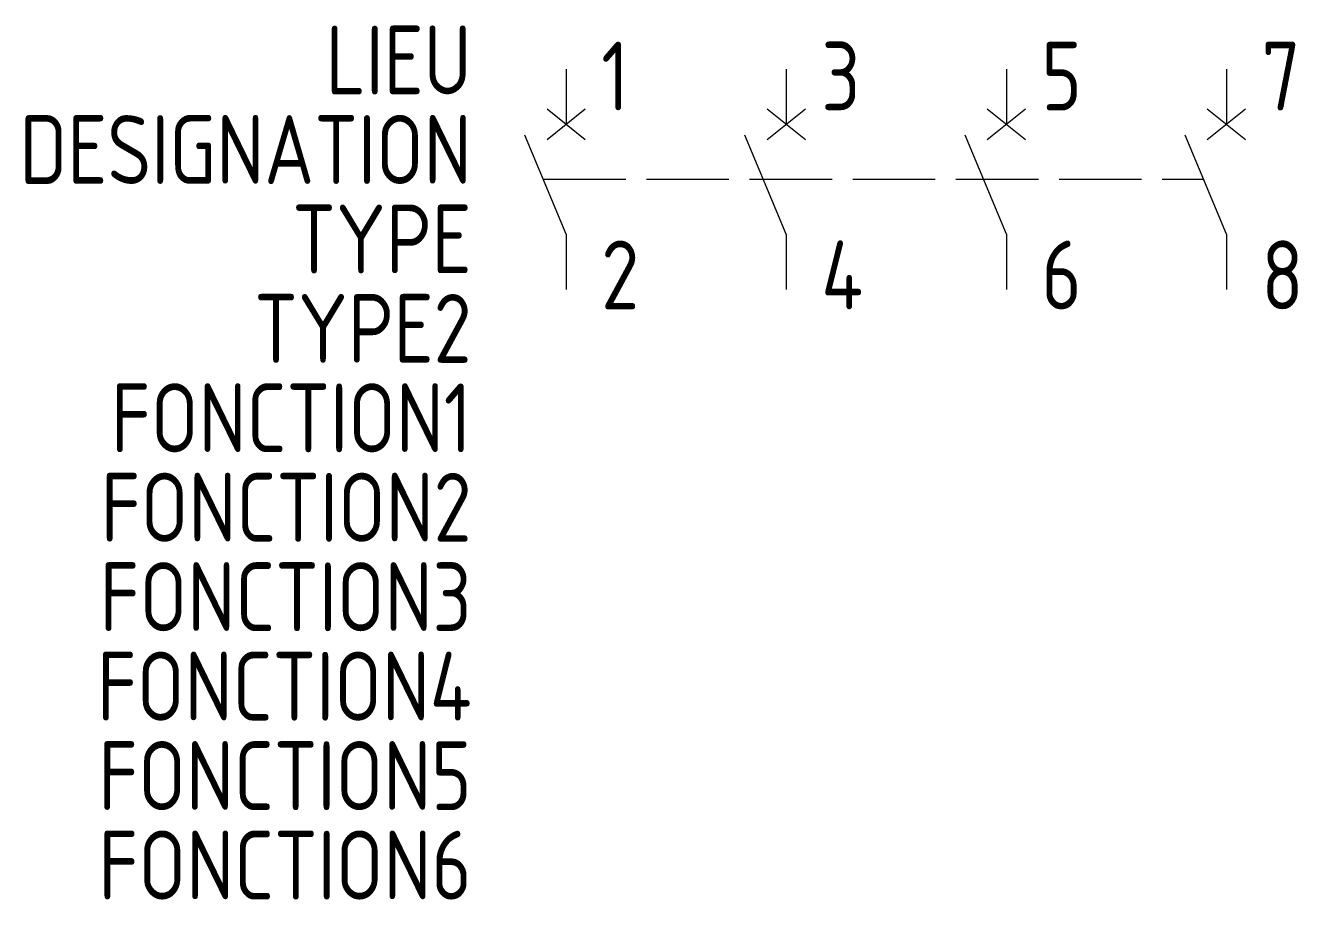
# Model space of a CAD drawing. Extents: x -1604.3 to -1558, y -909.8 to -878.
import ezdxf
from ezdxf.enums import TextEntityAlignment as Align

# ---------------------------------------------------------------- set-up
doc = ezdxf.new("R2010")
doc.units = 0
doc.linetypes.add('ACAD_ISO02W100', pattern=[15, 12, -3])
for name, color, linetype in [('SYMB_FIL', 3, 'CONTINUOUS'), ('SYMB_LIAISON', 1, 'ACAD_ISO02W100'), ('SYMB_TXT_CONTACT', 2, 'CONTINUOUS'), ('SYMB_TXT_NOM', 3, 'CONTINUOUS')]:
    doc.layers.add(name, color=color, linetype=linetype)
doc.styles.add('NET2_5', font='isocp.shx', dxfattribs={"width": 0.9, "height": 2.5})

msp = doc.modelspace()

# ---------------------------------------------------------------- linework, layer by layer
at = {"layer": 'SYMB_FIL'}
for p, q in [((-1584.634, -879.593), (-1584.634, -881.593)), ((-1576.634, -879.593), (-1576.634, -881.593)), ((-1568.634, -879.593), (-1568.634, -881.593)), ((-1560.634, -879.593), (-1560.634, -881.593)), ((-1585.329, -881.037), (-1583.939, -882.149)), ((-1585.329, -882.149), (-1583.939, -881.037)), ((-1577.329, -881.037), (-1575.939, -882.149)), ((-1577.329, -882.149), (-1575.939, -881.037)), ((-1569.329, -881.037), (-1567.939, -882.149)), ((-1569.329, -882.149), (-1567.939, -881.037)), ((-1561.329, -881.037), (-1559.939, -882.149)), ((-1561.329, -882.149), (-1559.939, -881.037)), ((-1584.634, -885.593), (-1586.134, -881.993)), ((-1576.634, -885.593), (-1578.134, -881.993)), ((-1568.634, -885.593), (-1570.134, -881.993)), ((-1560.634, -885.593), (-1562.134, -881.993)), ((-1584.634, -885.593), (-1584.634, -887.593)), ((-1576.634, -885.593), (-1576.634, -887.593)), ((-1568.634, -885.593), (-1568.634, -887.593)), ((-1560.634, -885.593), (-1560.634, -887.593))]:
    msp.add_line(p, q, dxfattribs=at)
at = {"layer": 'SYMB_LIAISON', "ltscale": 0.25}
msp.add_line((-1585.467, -883.593), (-1561.467, -883.593), dxfattribs=at)

# ---------------------------------------------------------------- texts
at = {"layer": 'SYMB_TXT_CONTACT', "style": 'NET2_5', "width": 0.9, "flags": 8}
for tag, p, s in [('1', (-1583.359, -881.093), '1'), ('3', (-1575.359, -881.093), '3'), ('5', (-1567.359, -881.093), '5'), ('7', (-1559.359, -881.093), '5'), ('2', (-1583.359, -888.32), '2'), ('4', (-1575.359, -888.32), '4'), ('6', (-1567.359, -888.32), '6'), ('8', (-1559.359, -888.32), '8')]:
    msp.add_attdef(tag, p, s, height=2.5, dxfattribs=at)
at = {"layer": 'SYMB_TXT_NOM', "style": 'NET2_5', "width": 0.9, "flags": 8}
for tag, text, p in [('LIEU', '', (-1588.069, -880.512)), ('DESIGNATION', 'Q?', (-1588.069, -883.762)), ('TYPE', '?A', (-1588.069, -887.012)), ('TYPE2', '', (-1588.069, -890.262)), ('FONCTION1', '', (-1588.069, -893.512)), ('FONCTION2', '', (-1588.069, -896.762)), ('FONCTION3', '', (-1588.069, -900.012)), ('FONCTION4', '', (-1588.069, -903.262)), ('FONCTION5', '', (-1588.069, -906.512)), ('FONCTION6', '', (-1588.069, -909.762))]:
    msp.add_attdef(tag, text=text, height=2.5, dxfattribs=at).set_placement(p, align=Align.RIGHT)

doc.saveas('drawing.dxf')
